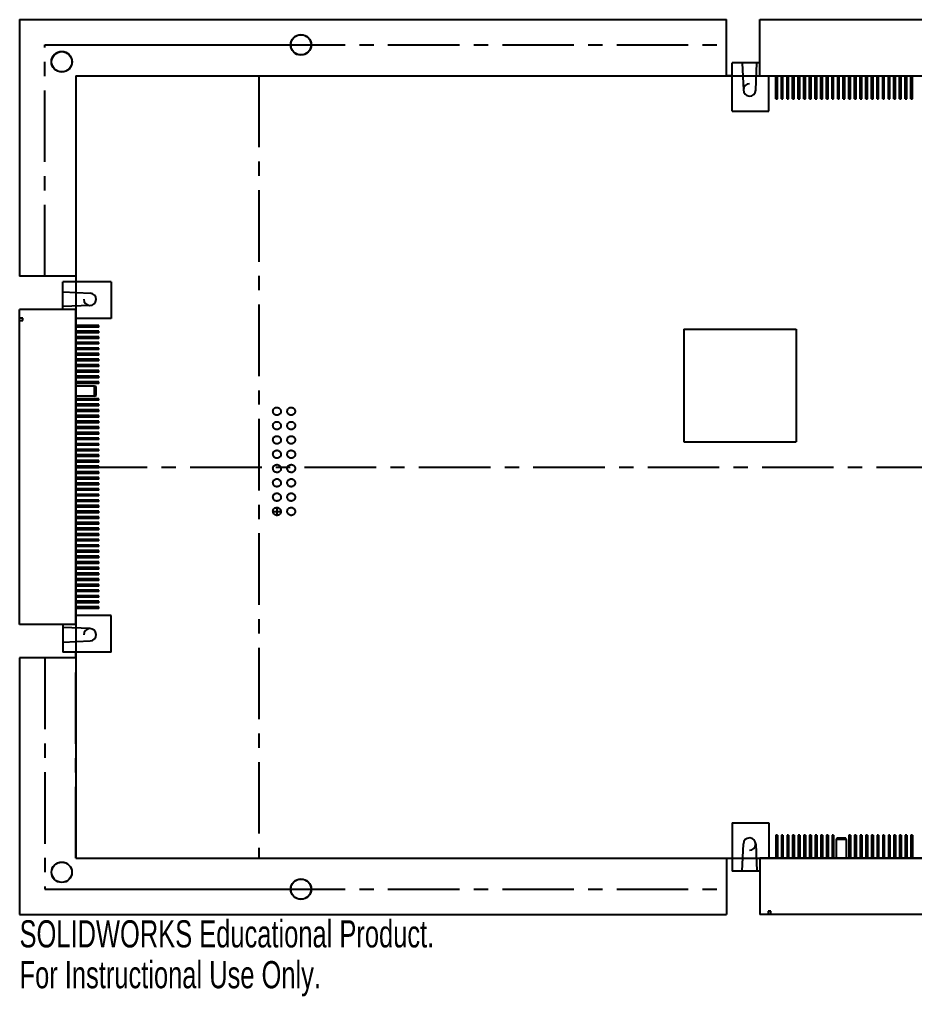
# Model space of a CAD drawing. Header units: millimetres. Extents: x 0 to 319, y -15 to 159.
# Drawn here: x 0 to 159, y -14.6 to 159 of the extents above; entities that cross this region are included whole.
import ezdxf

# ---------------------------------------------------------------- set-up
doc = ezdxf.new("R2010")
doc.units = ezdxf.units.MM
doc.header["$PDSIZE"] = -1
doc.linetypes.add('CENTERX2', pattern=[20.32, 12.7, -2.54, 2.54, -2.54])
doc.styles.add('SLDTEXTSTYLE0', font='TXT', dxfattribs={"width": 0.7})

msp = doc.modelspace()

# ---------------------------------------------------------------- linework, layer by layer
at = {"color": 7, "linetype": 'Continuous', "lineweight": 25}
for p, q in [((0, 159), (0, 113.4)), ((0, 159), (125.6, 159)), ((125.6, 149), (125.6, 159)), ((131.5, 149), (131.5, 159)), ((131.5, 159), (187.5, 159)), ((126.6, 142.7), (126.6, 151.3)), ((131.5, 151.3), (126.6, 151.3)), ((128.39, 151.3), (128.6, 146.45)), ((130.8, 146.45), (131.01, 151.3)), ((126.6, 149), (125.6, 149)), ((131.5, 149), (187.5, 149)), ((133.1, 142.7), (133.1, 149)), ((134.36, 144.9), (134.36, 149)), ((134.64, 144.9), (134.64, 149)), ((135.36, 144.9), (135.36, 149)), ((135.64, 144.9), (135.64, 149)), ((136.36, 144.9), (136.36, 149)), ((136.64, 144.9), (136.64, 149)), ((137.36, 144.9), (137.36, 149)), ((137.64, 144.9), (137.64, 149)), ((138.36, 144.9), (138.36, 149)), ((138.64, 144.9), (138.64, 149)), ((139.36, 144.9), (139.36, 149)), ((139.64, 144.9), (139.64, 149)), ((140.36, 144.9), (140.36, 149)), ((140.64, 144.9), (140.64, 149)), ((141.36, 144.9), (141.36, 149)), ((141.64, 144.9), (141.64, 149)), ((142.36, 144.9), (142.36, 149)), ((142.64, 144.9), (142.64, 149)), ((143.36, 144.9), (143.36, 149)), ((143.64, 144.9), (143.64, 149)), ((144.36, 144.9), (144.36, 149)), ((144.64, 144.9), (144.64, 149)), ((145.36, 144.9), (145.36, 149)), ((145.64, 144.9), (145.64, 149)), ((146.36, 144.9), (146.36, 149)), ((146.64, 144.9), (146.64, 149)), ((147.36, 144.9), (147.36, 149)), ((147.64, 144.9), (147.64, 149)), ((148.36, 144.9), (148.36, 149)), ((148.64, 144.9), (148.64, 149)), ((149.36, 144.9), (149.36, 149)), ((149.64, 144.9), (149.64, 149)), ((150.36, 144.9), (150.36, 149)), ((150.64, 144.9), (150.64, 149)), ((151.36, 144.9), (151.36, 149)), ((151.64, 144.9), (151.64, 149)), ((152.36, 144.9), (152.36, 149)), ((152.64, 144.9), (152.64, 149)), ((153.36, 144.9), (153.36, 149)), ((153.64, 144.9), (153.64, 149)), ((154.36, 144.9), (154.36, 149)), ((154.64, 144.9), (154.64, 149)), ((155.36, 144.9), (155.36, 149)), ((155.64, 144.9), (155.64, 149)), ((156.36, 144.9), (156.36, 149)), ((156.64, 144.9), (156.64, 149)), ((157.36, 144.9), (157.36, 149)), ((157.64, 144.9), (157.64, 149)), ((158.36, 144.9), (158.36, 149)), ((158.64, 144.9), (158.64, 149)), ((134.36, 146.4), (134.64, 146.4)), ((135.36, 146.4), (135.64, 146.4)), ((136.36, 146.4), (136.64, 146.4)), ((137.36, 146.4), (137.64, 146.4)), ((138.36, 146.4), (138.64, 146.4)), ((139.36, 146.4), (139.64, 146.4)), ((140.36, 146.4), (140.64, 146.4)), ((141.36, 146.4), (141.64, 146.4)), ((142.36, 146.4), (142.64, 146.4)), ((143.36, 146.4), (143.64, 146.4)), ((144.36, 146.4), (144.64, 146.4)), ((145.36, 146.4), (145.64, 146.4)), ((146.36, 146.4), (146.64, 146.4)), ((147.36, 146.4), (147.64, 146.4)), ((148.36, 146.4), (148.64, 146.4)), ((149.36, 146.4), (149.64, 146.4)), ((150.36, 146.4), (150.64, 146.4)), ((151.36, 146.4), (151.64, 146.4)), ((152.36, 146.4), (152.64, 146.4)), ((153.36, 146.4), (153.64, 146.4)), ((154.36, 146.4), (154.64, 146.4)), ((155.36, 146.4), (155.64, 146.4)), ((156.36, 146.4), (156.64, 146.4)), ((157.36, 146.4), (157.64, 146.4)), ((158.36, 146.4), (158.64, 146.4)), ((134.36, 145.46), (134.64, 145.46)), ((134.36, 145.03), (134.64, 145.03)), ((134.36, 144.9), (134.64, 144.9)), ((135.36, 145.46), (135.64, 145.46)), ((135.36, 145.03), (135.64, 145.03)), ((135.36, 144.9), (135.64, 144.9)), ((136.36, 145.46), (136.64, 145.46)), ((136.36, 145.03), (136.64, 145.03)), ((136.36, 144.9), (136.64, 144.9)), ((137.36, 145.46), (137.64, 145.46)), ((137.36, 145.03), (137.64, 145.03)), ((137.36, 144.9), (137.64, 144.9)), ((138.36, 145.46), (138.64, 145.46)), ((138.36, 145.03), (138.64, 145.03)), ((138.36, 144.9), (138.64, 144.9)), ((139.36, 145.46), (139.64, 145.46)), ((139.36, 145.03), (139.64, 145.03)), ((139.36, 144.9), (139.64, 144.9)), ((140.36, 145.46), (140.64, 145.46)), ((140.36, 145.03), (140.64, 145.03)), ((140.36, 144.9), (140.64, 144.9)), ((141.36, 145.46), (141.64, 145.46)), ((141.36, 145.03), (141.64, 145.03)), ((141.36, 144.9), (141.64, 144.9)), ((142.36, 145.46), (142.64, 145.46)), ((142.36, 145.03), (142.64, 145.03)), ((142.36, 144.9), (142.64, 144.9)), ((143.36, 145.46), (143.64, 145.46)), ((143.36, 145.03), (143.64, 145.03)), ((143.36, 144.9), (143.64, 144.9)), ((144.36, 145.46), (144.64, 145.46)), ((144.36, 145.03), (144.64, 145.03)), ((144.36, 144.9), (144.64, 144.9)), ((145.36, 145.46), (145.64, 145.46)), ((145.36, 145.03), (145.64, 145.03)), ((145.36, 144.9), (145.64, 144.9)), ((146.36, 145.46), (146.64, 145.46)), ((146.36, 145.03), (146.64, 145.03)), ((146.36, 144.9), (146.64, 144.9)), ((147.36, 145.46), (147.64, 145.46)), ((147.36, 145.03), (147.64, 145.03)), ((147.36, 144.9), (147.64, 144.9)), ((148.36, 145.46), (148.64, 145.46)), ((148.36, 145.03), (148.64, 145.03)), ((148.36, 144.9), (148.64, 144.9)), ((149.36, 145.46), (149.64, 145.46)), ((149.36, 145.03), (149.64, 145.03)), ((149.36, 144.9), (149.64, 144.9)), ((150.36, 145.46), (150.64, 145.46)), ((150.36, 145.03), (150.64, 145.03)), ((150.36, 144.9), (150.64, 144.9)), ((151.36, 145.46), (151.64, 145.46)), ((151.36, 145.03), (151.64, 145.03)), ((151.36, 144.9), (151.64, 144.9)), ((152.36, 145.46), (152.64, 145.46)), ((152.36, 145.03), (152.64, 145.03)), ((152.36, 144.9), (152.64, 144.9)), ((153.36, 145.46), (153.64, 145.46)), ((153.36, 145.03), (153.64, 145.03)), ((153.36, 144.9), (153.64, 144.9)), ((154.36, 145.46), (154.64, 145.46)), ((154.36, 145.03), (154.64, 145.03)), ((154.36, 144.9), (154.64, 144.9)), ((155.36, 145.46), (155.64, 145.46)), ((155.36, 145.03), (155.64, 145.03)), ((155.36, 144.9), (155.64, 144.9)), ((156.36, 145.46), (156.64, 145.46)), ((156.36, 145.03), (156.64, 145.03)), ((156.36, 144.9), (156.64, 144.9)), ((157.36, 145.46), (157.64, 145.46)), ((157.36, 145.03), (157.64, 145.03)), ((157.36, 144.9), (157.64, 144.9)), ((158.36, 145.46), (158.64, 145.46)), ((158.36, 145.03), (158.64, 145.03)), ((158.36, 144.9), (158.64, 144.9)), ((126.6, 142.7), (133.1, 142.7)), ((10, 113.4), (0, 113.4)), ((10, 113.4), (10, 112.4)), ((16.3, 112.4), (7.7, 112.4)), ((7.7, 107.5), (7.7, 112.4)), ((16.3, 112.4), (16.3, 105.9)), ((7.7, 110.61), (12.55, 110.4)), ((12.55, 108.2), (7.7, 107.99)), ((10, 107.5), (0, 107.5)), ((0, 51.5), (0, 107.5)), ((0.6, 105.97), (0, 105.97)), ((0.6, 105.52), (0.6, 105.97)), ((10, 51.5), (10, 107.5)), ((16.3, 105.9), (10, 105.9)), ((0, 105.52), (0.6, 105.52)), ((14.1, 104.64), (10, 104.64)), ((14.1, 104.36), (10, 104.36)), ((12.6, 104.36), (12.6, 104.64)), ((13.54, 104.36), (13.54, 104.64)), ((13.97, 104.36), (13.97, 104.64)), ((14.1, 104.36), (14.1, 104.64)), ((14.1, 103.64), (10, 103.64)), ((14.1, 103.36), (10, 103.36)), ((14.1, 102.64), (10, 102.64)), ((12.6, 103.36), (12.6, 103.64)), ((12.6, 102.36), (12.6, 102.64)), ((13.54, 103.36), (13.54, 103.64)), ((13.54, 102.36), (13.54, 102.64)), ((13.97, 103.36), (13.97, 103.64)), ((13.97, 102.36), (13.97, 102.64)), ((14.1, 103.36), (14.1, 103.64)), ((14.1, 102.36), (14.1, 102.64)), ((118, 104), (138, 104)), ((118, 104), (118, 84)), ((138, 104), (138, 84)), ((14.1, 102.36), (10, 102.36)), ((14.1, 101.64), (10, 101.64)), ((14.1, 101.36), (10, 101.36)), ((12.6, 101.36), (12.6, 101.64)), ((13.54, 101.36), (13.54, 101.64)), ((13.97, 101.36), (13.97, 101.64)), ((14.1, 101.36), (14.1, 101.64)), ((14.1, 100.64), (10, 100.64)), ((14.1, 100.36), (10, 100.36)), ((14.1, 99.64), (10, 99.64)), ((14.1, 99.36), (10, 99.36)), ((12.6, 100.36), (12.6, 100.64)), ((12.6, 99.36), (12.6, 99.64)), ((13.54, 100.36), (13.54, 100.64)), ((13.54, 99.36), (13.54, 99.64)), ((13.97, 100.36), (13.97, 100.64)), ((13.97, 99.36), (13.97, 99.64)), ((14.1, 100.36), (14.1, 100.64)), ((14.1, 99.36), (14.1, 99.64)), ((14.1, 98.64), (10, 98.64)), ((14.1, 98.36), (10, 98.36)), ((14.1, 97.64), (10, 97.64)), ((14.1, 97.36), (10, 97.36)), ((12.6, 98.36), (12.6, 98.64)), ((12.6, 97.36), (12.6, 97.64)), ((13.54, 98.36), (13.54, 98.64)), ((13.54, 97.36), (13.54, 97.64)), ((13.97, 98.36), (13.97, 98.64)), ((13.97, 97.36), (13.97, 97.64)), ((14.1, 98.36), (14.1, 98.64)), ((14.1, 97.36), (14.1, 97.64)), ((14.1, 96.64), (10, 96.64)), ((14.1, 96.36), (10, 96.36)), ((14.1, 95.64), (10, 95.64)), ((12.6, 96.36), (12.6, 96.64)), ((12.6, 95.36), (12.6, 95.64)), ((13.54, 96.36), (13.54, 96.64)), ((13.54, 95.36), (13.54, 95.64)), ((13.97, 96.36), (13.97, 96.64)), ((13.97, 95.36), (13.97, 95.64)), ((14.1, 96.36), (14.1, 96.64)), ((14.1, 95.36), (14.1, 95.64)), ((14.1, 95.36), (10, 95.36)), ((14.1, 94.64), (10, 94.64)), ((14.1, 94.36), (10, 94.36)), ((13.3, 93.89), (10, 93.89)), ((12.6, 94.36), (12.6, 94.64)), ((13.3, 92.11), (13.3, 93.89)), ((13.59, 93.78), (13.3, 93.89)), ((13.54, 94.36), (13.54, 94.64)), ((13.59, 92.22), (13.59, 93.78)), ((13.97, 94.36), (13.97, 94.64)), ((14.1, 94.36), (14.1, 94.64)), ((13.3, 92.11), (10, 92.11)), ((13.3, 92.11), (13.59, 92.22)), ((14.1, 91.64), (10, 91.64)), ((14.1, 91.36), (10, 91.36)), ((14.1, 90.64), (10, 90.64)), ((14.1, 90.36), (10, 90.36)), ((12.6, 91.36), (12.6, 91.64)), ((12.6, 90.36), (12.6, 90.64)), ((13.54, 91.36), (13.54, 91.64)), ((13.54, 90.36), (13.54, 90.64)), ((13.97, 91.36), (13.97, 91.64)), ((13.97, 90.36), (13.97, 90.64)), ((14.1, 91.36), (14.1, 91.64)), ((14.1, 90.36), (14.1, 90.64)), ((14.1, 89.64), (10, 89.64)), ((14.1, 89.36), (10, 89.36)), ((14.1, 88.64), (10, 88.64)), ((12.6, 89.36), (12.6, 89.64)), ((12.6, 88.36), (12.6, 88.64)), ((13.54, 89.36), (13.54, 89.64)), ((13.54, 88.36), (13.54, 88.64)), ((13.97, 89.36), (13.97, 89.64)), ((13.97, 88.36), (13.97, 88.64)), ((14.1, 89.36), (14.1, 89.64)), ((14.1, 88.36), (14.1, 88.64)), ((14.1, 88.36), (10, 88.36)), ((14.1, 87.64), (10, 87.64)), ((14.1, 87.36), (10, 87.36)), ((12.6, 87.36), (12.6, 87.64)), ((13.54, 87.36), (13.54, 87.64)), ((13.97, 87.36), (13.97, 87.64)), ((14.1, 87.36), (14.1, 87.64)), ((14.1, 86.64), (10, 86.64)), ((14.1, 86.36), (10, 86.36)), ((14.1, 85.64), (10, 85.64)), ((14.1, 85.36), (10, 85.36)), ((12.6, 86.36), (12.6, 86.64)), ((12.6, 85.36), (12.6, 85.64)), ((13.54, 86.36), (13.54, 86.64)), ((13.54, 85.36), (13.54, 85.64)), ((13.97, 86.36), (13.97, 86.64)), ((13.97, 85.36), (13.97, 85.64)), ((14.1, 86.36), (14.1, 86.64)), ((14.1, 85.36), (14.1, 85.64)), ((14.1, 84.64), (10, 84.64)), ((14.1, 84.36), (10, 84.36)), ((14.1, 83.64), (10, 83.64)), ((14.1, 83.36), (10, 83.36)), ((12.6, 84.36), (12.6, 84.64)), ((12.6, 83.36), (12.6, 83.64)), ((13.54, 84.36), (13.54, 84.64)), ((13.54, 83.36), (13.54, 83.64)), ((13.97, 84.36), (13.97, 84.64)), ((13.97, 83.36), (13.97, 83.64)), ((14.1, 84.36), (14.1, 84.64)), ((14.1, 83.36), (14.1, 83.64)), ((118, 84), (138, 84)), ((14.1, 82.64), (10, 82.64)), ((14.1, 82.36), (10, 82.36)), ((14.1, 81.64), (10, 81.64)), ((12.6, 82.36), (12.6, 82.64)), ((12.6, 81.36), (12.6, 81.64)), ((13.54, 82.36), (13.54, 82.64)), ((13.54, 81.36), (13.54, 81.64)), ((13.97, 82.36), (13.97, 82.64)), ((13.97, 81.36), (13.97, 81.64)), ((14.1, 82.36), (14.1, 82.64)), ((14.1, 81.36), (14.1, 81.64)), ((14.1, 81.36), (10, 81.36)), ((14.1, 80.64), (10, 80.64)), ((14.1, 80.36), (10, 80.36)), ((12.6, 80.36), (12.6, 80.64)), ((13.54, 80.36), (13.54, 80.64)), ((13.97, 80.36), (13.97, 80.64)), ((14.1, 80.36), (14.1, 80.64)), ((14.1, 79.64), (10, 79.64)), ((14.1, 79.36), (10, 79.36)), ((14.1, 78.64), (10, 78.64)), ((14.1, 78.36), (10, 78.36)), ((12.6, 79.36), (12.6, 79.64)), ((12.6, 78.36), (12.6, 78.64)), ((13.54, 79.36), (13.54, 79.64)), ((13.54, 78.36), (13.54, 78.64)), ((13.97, 79.36), (13.97, 79.64)), ((13.97, 78.36), (13.97, 78.64)), ((14.1, 79.36), (14.1, 79.64)), ((14.1, 78.36), (14.1, 78.64)), ((14.1, 77.64), (10, 77.64)), ((14.1, 77.36), (10, 77.36)), ((14.1, 76.64), (10, 76.64)), ((12.6, 77.36), (12.6, 77.64)), ((12.6, 76.36), (12.6, 76.64)), ((13.54, 77.36), (13.54, 77.64)), ((13.54, 76.36), (13.54, 76.64)), ((13.97, 77.36), (13.97, 77.64)), ((13.97, 76.36), (13.97, 76.64)), ((14.1, 77.36), (14.1, 77.64)), ((14.1, 76.36), (14.1, 76.64)), ((14.1, 76.36), (10, 76.36)), ((14.1, 75.64), (10, 75.64)), ((14.1, 75.36), (10, 75.36)), ((14.1, 74.64), (10, 74.64)), ((12.6, 75.36), (12.6, 75.64)), ((12.6, 74.36), (12.6, 74.64)), ((13.54, 75.36), (13.54, 75.64)), ((13.54, 74.36), (13.54, 74.64)), ((13.97, 75.36), (13.97, 75.64)), ((13.97, 74.36), (13.97, 74.64)), ((14.1, 75.36), (14.1, 75.64)), ((14.1, 74.36), (14.1, 74.64)), ((14.1, 74.36), (10, 74.36)), ((14.1, 73.64), (10, 73.64)), ((14.1, 73.36), (10, 73.36)), ((12.6, 73.36), (12.6, 73.64)), ((13.54, 73.36), (13.54, 73.64)), ((13.97, 73.36), (13.97, 73.64)), ((14.1, 73.36), (14.1, 73.64)), ((14.1, 72.64), (10, 72.64)), ((14.1, 72.36), (10, 72.36)), ((14.1, 71.64), (10, 71.64)), ((14.1, 71.36), (10, 71.36)), ((12.6, 72.36), (12.6, 72.64)), ((12.6, 71.36), (12.6, 71.64)), ((13.54, 72.36), (13.54, 72.64)), ((13.54, 71.36), (13.54, 71.64)), ((13.97, 72.36), (13.97, 72.64)), ((13.97, 71.36), (13.97, 71.64)), ((14.1, 72.36), (14.1, 72.64)), ((14.1, 71.36), (14.1, 71.64)), ((14.1, 70.64), (10, 70.64)), ((14.1, 70.36), (10, 70.36)), ((14.1, 69.64), (10, 69.64)), ((12.6, 70.36), (12.6, 70.64)), ((12.6, 69.36), (12.6, 69.64)), ((13.54, 70.36), (13.54, 70.64)), ((13.54, 69.36), (13.54, 69.64)), ((13.97, 70.36), (13.97, 70.64)), ((13.97, 69.36), (13.97, 69.64)), ((14.1, 70.36), (14.1, 70.64)), ((14.1, 69.36), (14.1, 69.64)), ((14.1, 69.36), (10, 69.36)), ((14.1, 68.64), (10, 68.64)), ((14.1, 68.36), (10, 68.36)), ((12.6, 68.36), (12.6, 68.64)), ((13.54, 68.36), (13.54, 68.64)), ((13.97, 68.36), (13.97, 68.64)), ((14.1, 68.36), (14.1, 68.64)), ((14.1, 67.64), (10, 67.64)), ((14.1, 67.36), (10, 67.36)), ((14.1, 66.64), (10, 66.64)), ((14.1, 66.36), (10, 66.36)), ((12.6, 67.36), (12.6, 67.64)), ((12.6, 66.36), (12.6, 66.64)), ((13.54, 67.36), (13.54, 67.64)), ((13.54, 66.36), (13.54, 66.64)), ((13.97, 67.36), (13.97, 67.64)), ((13.97, 66.36), (13.97, 66.64)), ((14.1, 67.36), (14.1, 67.64)), ((14.1, 66.36), (14.1, 66.64)), ((14.1, 65.64), (10, 65.64)), ((14.1, 65.36), (10, 65.36)), ((14.1, 64.64), (10, 64.64)), ((14.1, 64.36), (10, 64.36)), ((12.6, 65.36), (12.6, 65.64)), ((12.6, 64.36), (12.6, 64.64)), ((13.54, 65.36), (13.54, 65.64)), ((13.54, 64.36), (13.54, 64.64)), ((13.97, 65.36), (13.97, 65.64)), ((13.97, 64.36), (13.97, 64.64)), ((14.1, 65.36), (14.1, 65.64)), ((14.1, 64.36), (14.1, 64.64)), ((14.1, 63.64), (10, 63.64)), ((14.1, 63.36), (10, 63.36)), ((14.1, 62.64), (10, 62.64)), ((12.6, 63.36), (12.6, 63.64)), ((12.6, 62.36), (12.6, 62.64)), ((13.54, 63.36), (13.54, 63.64)), ((13.54, 62.36), (13.54, 62.64)), ((13.97, 63.36), (13.97, 63.64)), ((13.97, 62.36), (13.97, 62.64)), ((14.1, 63.36), (14.1, 63.64)), ((14.1, 62.36), (14.1, 62.64)), ((14.1, 62.36), (10, 62.36)), ((14.1, 61.64), (10, 61.64)), ((14.1, 61.36), (10, 61.36)), ((12.6, 61.36), (12.6, 61.64)), ((13.54, 61.36), (13.54, 61.64)), ((13.97, 61.36), (13.97, 61.64)), ((14.1, 61.36), (14.1, 61.64)), ((14.1, 60.64), (10, 60.64)), ((14.1, 60.36), (10, 60.36)), ((14.1, 59.64), (10, 59.64)), ((14.1, 59.36), (10, 59.36)), ((12.6, 60.36), (12.6, 60.64)), ((12.6, 59.36), (12.6, 59.64)), ((13.54, 60.36), (13.54, 60.64)), ((13.54, 59.36), (13.54, 59.64)), ((13.97, 60.36), (13.97, 60.64)), ((13.97, 59.36), (13.97, 59.64)), ((14.1, 60.36), (14.1, 60.64)), ((14.1, 59.36), (14.1, 59.64)), ((14.1, 58.64), (10, 58.64)), ((14.1, 58.36), (10, 58.36)), ((14.1, 57.64), (10, 57.64)), ((14.1, 57.36), (10, 57.36)), ((12.6, 58.36), (12.6, 58.64)), ((12.6, 57.36), (12.6, 57.64)), ((13.54, 58.36), (13.54, 58.64)), ((13.54, 57.36), (13.54, 57.64)), ((13.97, 58.36), (13.97, 58.64)), ((13.97, 57.36), (13.97, 57.64)), ((14.1, 58.36), (14.1, 58.64)), ((14.1, 57.36), (14.1, 57.64)), ((14.1, 56.64), (10, 56.64)), ((14.1, 56.36), (10, 56.36)), ((14.1, 55.64), (10, 55.64)), ((12.6, 56.36), (12.6, 56.64)), ((12.6, 55.36), (12.6, 55.64)), ((13.54, 56.36), (13.54, 56.64)), ((13.54, 55.36), (13.54, 55.64)), ((13.97, 56.36), (13.97, 56.64)), ((13.97, 55.36), (13.97, 55.64)), ((14.1, 56.36), (14.1, 56.64)), ((14.1, 55.36), (14.1, 55.64)), ((14.1, 55.36), (10, 55.36)), ((14.1, 54.64), (10, 54.64)), ((14.1, 54.36), (10, 54.36)), ((12.6, 54.36), (12.6, 54.64)), ((13.54, 54.36), (13.54, 54.64)), ((13.97, 54.36), (13.97, 54.64)), ((14.1, 54.36), (14.1, 54.64)), ((16.3, 53.1), (10, 53.1)), ((16.3, 46.6), (16.3, 53.1)), ((10, 51.5), (0, 51.5)), ((7.7, 51.5), (7.7, 46.6)), ((12.55, 50.8), (7.7, 51.01)), ((7.7, 48.39), (12.55, 48.6)), ((0, 45.6), (0, 0)), ((10, 45.6), (0, 45.6)), ((16.3, 46.6), (7.7, 46.6)), ((10, 46.6), (10, 45.6)), ((126.6, 16.3), (126.6, 7.7)), ((126.6, 16.3), (133.1, 16.3)), ((133.1, 16.3), (133.1, 10)), ((134.64, 14.1), (134.36, 14.1)), ((134.36, 14.1), (134.36, 10)), ((134.64, 13.97), (134.36, 13.97)), ((134.64, 14.1), (134.64, 10)), ((135.64, 14.1), (135.36, 14.1)), ((135.36, 14.1), (135.36, 10)), ((135.64, 13.97), (135.36, 13.97)), ((135.64, 14.1), (135.64, 10)), ((136.36, 14.1), (136.36, 10)), ((136.64, 14.1), (136.36, 14.1)), ((136.64, 13.97), (136.36, 13.97)), ((136.64, 14.1), (136.64, 10)), ((137.64, 14.1), (137.36, 14.1)), ((137.36, 14.1), (137.36, 10)), ((137.64, 13.97), (137.36, 13.97)), ((137.64, 14.1), (137.64, 10)), ((138.36, 14.1), (138.36, 10)), ((138.64, 14.1), (138.36, 14.1)), ((138.64, 13.97), (138.36, 13.97)), ((138.64, 14.1), (138.64, 10)), ((139.64, 14.1), (139.36, 14.1)), ((139.36, 14.1), (139.36, 10)), ((139.64, 13.97), (139.36, 13.97)), ((139.64, 14.1), (139.64, 10)), ((140.64, 14.1), (140.36, 14.1)), ((140.36, 14.1), (140.36, 10)), ((140.64, 13.97), (140.36, 13.97)), ((140.64, 14.1), (140.64, 10)), ((141.64, 14.1), (141.36, 14.1)), ((141.36, 14.1), (141.36, 10)), ((141.64, 13.97), (141.36, 13.97)), ((141.64, 14.1), (141.64, 10)), ((142.64, 14.1), (142.36, 14.1)), ((142.36, 14.1), (142.36, 10)), ((142.64, 13.97), (142.36, 13.97)), ((142.64, 14.1), (142.64, 10)), ((143.36, 14.1), (143.36, 10)), ((143.64, 14.1), (143.36, 14.1)), ((143.64, 13.97), (143.36, 13.97)), ((143.64, 14.1), (143.64, 10)), ((144.64, 14.1), (144.36, 14.1)), ((144.36, 14.1), (144.36, 10)), ((144.64, 13.97), (144.36, 13.97)), ((144.64, 14.1), (144.64, 10)), ((147.36, 14.1), (147.36, 10)), ((147.64, 14.1), (147.36, 14.1)), ((147.64, 13.97), (147.36, 13.97)), ((147.64, 14.1), (147.64, 10)), ((148.36, 14.1), (148.36, 10)), ((148.64, 14.1), (148.36, 14.1)), ((148.64, 13.97), (148.36, 13.97)), ((148.64, 14.1), (148.64, 10)), ((149.64, 14.1), (149.36, 14.1)), ((149.36, 14.1), (149.36, 10)), ((149.64, 13.97), (149.36, 13.97)), ((149.64, 14.1), (149.64, 10)), ((150.36, 14.1), (150.36, 10)), ((150.64, 14.1), (150.36, 14.1)), ((150.64, 13.97), (150.36, 13.97)), ((150.64, 14.1), (150.64, 10)), ((151.36, 14.1), (151.36, 10)), ((151.64, 14.1), (151.36, 14.1)), ((151.64, 13.97), (151.36, 13.97)), ((151.64, 14.1), (151.64, 10)), ((152.64, 14.1), (152.36, 14.1)), ((152.36, 14.1), (152.36, 10)), ((152.64, 13.97), (152.36, 13.97)), ((152.64, 14.1), (152.64, 10)), ((153.64, 14.1), (153.36, 14.1)), ((153.36, 14.1), (153.36, 10)), ((153.64, 13.97), (153.36, 13.97)), ((153.64, 14.1), (153.64, 10)), ((154.36, 14.1), (154.36, 10)), ((154.64, 14.1), (154.36, 14.1)), ((154.64, 13.97), (154.36, 13.97)), ((154.64, 14.1), (154.64, 10)), ((155.64, 14.1), (155.36, 14.1)), ((155.36, 14.1), (155.36, 10)), ((155.64, 13.97), (155.36, 13.97)), ((155.64, 14.1), (155.64, 10)), ((156.36, 14.1), (156.36, 10)), ((156.64, 14.1), (156.36, 14.1)), ((156.64, 13.97), (156.36, 13.97)), ((156.64, 14.1), (156.64, 10)), ((157.64, 14.1), (157.36, 14.1)), ((157.36, 14.1), (157.36, 10)), ((157.64, 13.97), (157.36, 13.97)), ((157.64, 14.1), (157.64, 10)), ((158.36, 14.1), (158.36, 10)), ((158.64, 14.1), (158.36, 14.1)), ((158.64, 13.97), (158.36, 13.97)), ((158.64, 14.1), (158.64, 10)), ((128.39, 7.7), (128.6, 12.55)), ((130.8, 12.55), (131.01, 7.7)), ((134.64, 13.54), (134.36, 13.54)), ((134.64, 12.6), (134.36, 12.6)), ((135.64, 13.54), (135.36, 13.54)), ((135.64, 12.6), (135.36, 12.6)), ((136.64, 13.54), (136.36, 13.54)), ((136.64, 12.6), (136.36, 12.6)), ((137.64, 13.54), (137.36, 13.54)), ((137.64, 12.6), (137.36, 12.6)), ((138.64, 13.54), (138.36, 13.54)), ((138.64, 12.6), (138.36, 12.6)), ((139.64, 13.54), (139.36, 13.54)), ((139.64, 12.6), (139.36, 12.6)), ((140.64, 13.54), (140.36, 13.54)), ((140.64, 12.6), (140.36, 12.6)), ((141.64, 13.54), (141.36, 13.54)), ((141.64, 12.6), (141.36, 12.6)), ((142.64, 13.54), (142.36, 13.54)), ((142.64, 12.6), (142.36, 12.6)), ((143.64, 13.54), (143.36, 13.54)), ((143.64, 12.6), (143.36, 12.6)), ((144.64, 13.54), (144.36, 13.54)), ((144.64, 12.6), (144.36, 12.6)), ((145.22, 13.59), (145.11, 13.3)), ((146.89, 13.3), (145.11, 13.3)), ((145.11, 13.3), (145.11, 10)), ((146.78, 13.59), (145.22, 13.59)), ((146.89, 13.3), (146.78, 13.59)), ((146.89, 13.3), (146.89, 10)), ((147.64, 13.54), (147.36, 13.54)), ((147.64, 12.6), (147.36, 12.6)), ((148.64, 13.54), (148.36, 13.54)), ((148.64, 12.6), (148.36, 12.6)), ((149.64, 13.54), (149.36, 13.54)), ((149.64, 12.6), (149.36, 12.6)), ((150.64, 13.54), (150.36, 13.54)), ((150.64, 12.6), (150.36, 12.6)), ((151.64, 13.54), (151.36, 13.54)), ((151.64, 12.6), (151.36, 12.6)), ((152.64, 13.54), (152.36, 13.54)), ((152.64, 12.6), (152.36, 12.6)), ((153.64, 13.54), (153.36, 13.54)), ((153.64, 12.6), (153.36, 12.6)), ((154.64, 13.54), (154.36, 13.54)), ((154.64, 12.6), (154.36, 12.6)), ((155.64, 13.54), (155.36, 13.54)), ((155.64, 12.6), (155.36, 12.6)), ((156.64, 13.54), (156.36, 13.54)), ((156.64, 12.6), (156.36, 12.6)), ((157.64, 13.54), (157.36, 13.54)), ((157.64, 12.6), (157.36, 12.6)), ((158.64, 13.54), (158.36, 13.54)), ((158.64, 12.6), (158.36, 12.6)), ((125.6, 10), (126.6, 10)), ((125.6, 10), (125.6, 0)), ((131.5, 10), (131.5, 0)), ((187.5, 10), (131.5, 10)), ((131.5, 7.7), (126.6, 7.7)), ((0, 0), (125.6, 0)), ((187.5, 0), (131.5, 0)), ((133.49, 0.6), (133.03, 0.6)), ((133.03, 0.6), (133.03, 0)), ((133.49, 0), (133.49, 0.6))]:
    msp.add_line(p, q, dxfattribs=at)
at = {"color": 7, "linetype": 'Continuous'}
for p, q in [((4.5, 154.5), (50, 154.5)), ((10, 149), (309, 149)), ((10, 149), (10, 10)), ((45.03, 71.61), (46.43, 71.61)), ((45.73, 72.31), (45.73, 70.91)), ((10, 10), (309, 10)), ((4.5, 4.5), (50, 4.5))]:
    msp.add_line(p, q, dxfattribs=at)
at = {"color": 7, "linetype": 'CENTERX2'}
for p, q in [((4.5, 113.4), (4.5, 154.5)), ((4.5, 154.5), (125.6, 154.5)), ((10, 149), (10, 112.4)), ((10, 149), (126.6, 149)), ((42.5, 149), (42.5, 10)), ((42.5, 149), (42.5, 94.5)), ((10, 79.5), (42.5, 79.5)), ((10, 79.5), (309, 79.5)), ((4.5, 45.6), (4.5, 4.5)), ((10, 10), (10, 46.6)), ((10, 10), (126.6, 10)), ((4.5, 4.5), (125.6, 4.5))]:
    msp.add_line(p, q, dxfattribs=at)
at = {"color": 7, "linetype": 'Continuous', "lineweight": 25}
for centre, radius in [((50, 154.5), 1.83), ((50, 154.5), 1.8), ((7.5, 151.5), 1.83), ((7.5, 151.5), 1.8), ((7.5, 7.5), 1.82), ((7.5, 7.5), 1.8), ((50, 4.5), 1.83), ((50, 4.5), 1.8)]:
    msp.add_circle(centre, radius, dxfattribs=at)
for centre, start, end in [((129.7, 146.5), 90, 357.5), ((12.5, 109.3), 180, 87.5), ((12.5, 49.7), 272.5, 180), ((129.7, 12.5), 270, 177.5)]:
    msp.add_arc(centre, 1.1, start, end, dxfattribs=at)
for points, knots in [([(45.73, 90.09), (45.65, 90.08), (45.49, 90.07), (45.28, 89.95), (45.13, 89.77), (45.03, 89.55), (45.02, 89.31), (45.09, 89.08), (45.23, 88.88), (45.42, 88.75), (45.66, 88.68), (45.89, 88.7), (46.11, 88.79), (46.29, 88.95), (46.41, 89.16), (46.44, 89.4), (46.4, 89.63), (46.28, 89.84), (46.1, 90), (45.91, 90.08), (45.78, 90.09), (45.73, 90.09)], [0, 0, 0, 0, 0.053689, 0.107377, 0.161066, 0.214755, 0.268444, 0.322132, 0.375821, 0.42951, 0.483199, 0.536887, 0.590576, 0.644265, 0.697953, 0.751642, 0.805331, 0.85902, 0.912708, 0.966397, 1, 1, 1, 1]), ([(48.27, 90.09), (48.19, 90.08), (48.03, 90.07), (47.82, 89.95), (47.67, 89.77), (47.57, 89.55), (47.56, 89.31), (47.63, 89.08), (47.77, 88.88), (47.96, 88.75), (48.2, 88.68), (48.43, 88.7), (48.65, 88.79), (48.83, 88.95), (48.95, 89.16), (48.98, 89.4), (48.94, 89.63), (48.82, 89.84), (48.64, 90), (48.45, 90.08), (48.32, 90.09), (48.27, 90.09)], [0, 0, 0, 0, 0.053689, 0.107377, 0.161066, 0.214755, 0.268444, 0.322132, 0.375821, 0.42951, 0.483199, 0.536887, 0.590576, 0.644265, 0.697953, 0.751642, 0.805331, 0.85902, 0.912708, 0.966397, 1, 1, 1, 1]), ([(45.73, 87.55), (45.65, 87.54), (45.49, 87.53), (45.28, 87.41), (45.13, 87.23), (45.03, 87.01), (45.02, 86.77), (45.09, 86.54), (45.23, 86.34), (45.42, 86.21), (45.66, 86.14), (45.89, 86.16), (46.11, 86.25), (46.29, 86.41), (46.41, 86.62), (46.44, 86.86), (46.4, 87.09), (46.28, 87.3), (46.1, 87.46), (45.91, 87.54), (45.78, 87.55), (45.73, 87.55)], [0, 0, 0, 0, 0.053689, 0.107377, 0.161066, 0.214755, 0.268444, 0.322132, 0.375821, 0.42951, 0.483199, 0.536887, 0.590576, 0.644265, 0.697953, 0.751642, 0.805331, 0.85902, 0.912708, 0.966397, 1, 1, 1, 1]), ([(48.27, 87.55), (48.19, 87.54), (48.03, 87.53), (47.82, 87.41), (47.67, 87.23), (47.57, 87.01), (47.56, 86.77), (47.63, 86.54), (47.77, 86.34), (47.96, 86.21), (48.2, 86.14), (48.43, 86.16), (48.65, 86.25), (48.83, 86.41), (48.95, 86.62), (48.98, 86.86), (48.94, 87.09), (48.82, 87.3), (48.64, 87.46), (48.45, 87.54), (48.32, 87.55), (48.27, 87.55)], [0, 0, 0, 0, 0.053689, 0.107377, 0.161066, 0.214755, 0.268444, 0.322132, 0.375821, 0.42951, 0.483199, 0.536887, 0.590576, 0.644265, 0.697953, 0.751642, 0.805331, 0.85902, 0.912708, 0.966397, 1, 1, 1, 1]), ([(45.73, 85.01), (45.65, 85), (45.49, 84.99), (45.28, 84.87), (45.13, 84.69), (45.03, 84.47), (45.02, 84.23), (45.09, 84), (45.23, 83.8), (45.42, 83.67), (45.66, 83.6), (45.89, 83.62), (46.11, 83.71), (46.29, 83.87), (46.41, 84.08), (46.44, 84.32), (46.4, 84.55), (46.28, 84.76), (46.1, 84.92), (45.91, 85), (45.78, 85.01), (45.73, 85.01)], [0, 0, 0, 0, 0.053689, 0.107377, 0.161066, 0.214755, 0.268444, 0.322132, 0.375821, 0.42951, 0.483199, 0.536887, 0.590576, 0.644265, 0.697953, 0.751642, 0.805331, 0.85902, 0.912708, 0.966397, 1, 1, 1, 1]), ([(48.27, 85.01), (48.19, 85), (48.03, 84.99), (47.82, 84.87), (47.67, 84.69), (47.57, 84.47), (47.56, 84.23), (47.63, 84), (47.77, 83.8), (47.96, 83.67), (48.2, 83.6), (48.43, 83.62), (48.65, 83.71), (48.83, 83.87), (48.95, 84.08), (48.98, 84.32), (48.94, 84.55), (48.82, 84.76), (48.64, 84.92), (48.45, 85), (48.32, 85.01), (48.27, 85.01)], [0, 0, 0, 0, 0.053689, 0.107377, 0.161066, 0.214755, 0.268444, 0.322132, 0.375821, 0.42951, 0.483199, 0.536887, 0.590576, 0.644265, 0.697953, 0.751642, 0.805331, 0.85902, 0.912708, 0.966397, 1, 1, 1, 1]), ([(45.73, 82.47), (45.65, 82.46), (45.49, 82.45), (45.28, 82.33), (45.13, 82.15), (45.03, 81.93), (45.02, 81.69), (45.09, 81.46), (45.23, 81.26), (45.42, 81.13), (45.66, 81.06), (45.89, 81.08), (46.11, 81.17), (46.29, 81.33), (46.41, 81.54), (46.44, 81.78), (46.4, 82.01), (46.28, 82.22), (46.1, 82.38), (45.91, 82.46), (45.78, 82.47), (45.73, 82.47)], [0, 0, 0, 0, 0.053689, 0.107377, 0.161066, 0.214755, 0.268444, 0.322132, 0.375821, 0.42951, 0.483199, 0.536887, 0.590576, 0.644265, 0.697953, 0.751642, 0.805331, 0.85902, 0.912708, 0.966397, 1, 1, 1, 1]), ([(48.27, 82.47), (48.26, 82.47), (48.21, 82.47), (48.09, 82.45), (47.9, 82.38), (47.72, 82.22), (47.6, 82.02), (47.56, 81.78), (47.59, 81.54), (47.71, 81.33), (47.88, 81.17), (48.1, 81.08), (48.34, 81.06), (48.57, 81.12), (48.77, 81.26), (48.91, 81.46), (48.98, 81.69), (48.97, 81.92), (48.88, 82.15), (48.72, 82.32), (48.51, 82.45), (48.35, 82.46), (48.27, 82.47)], [0, 0, 0, 0, 0.006617, 0.033172, 0.086859, 0.140546, 0.194234, 0.247921, 0.301609, 0.355296, 0.408983, 0.462671, 0.516358, 0.570046, 0.623733, 0.67742, 0.731108, 0.784795, 0.838483, 0.89217, 0.945858, 1, 1, 1, 1]), ([(45.73, 79.93), (45.65, 79.92), (45.49, 79.91), (45.28, 79.79), (45.13, 79.61), (45.03, 79.39), (45.02, 79.15), (45.09, 78.92), (45.23, 78.72), (45.42, 78.59), (45.66, 78.52), (45.89, 78.54), (46.11, 78.63), (46.29, 78.79), (46.41, 79), (46.44, 79.24), (46.4, 79.47), (46.28, 79.68), (46.1, 79.84), (45.91, 79.92), (45.78, 79.93), (45.73, 79.93)], [0, 0, 0, 0, 0.053689, 0.107377, 0.161066, 0.214755, 0.268444, 0.322132, 0.375821, 0.42951, 0.483199, 0.536887, 0.590576, 0.644265, 0.697953, 0.751642, 0.805331, 0.85902, 0.912708, 0.966397, 1, 1, 1, 1]), ([(48.27, 79.93), (48.19, 79.92), (48.03, 79.91), (47.82, 79.79), (47.67, 79.61), (47.57, 79.39), (47.56, 79.15), (47.63, 78.92), (47.77, 78.72), (47.96, 78.59), (48.2, 78.52), (48.43, 78.54), (48.65, 78.63), (48.83, 78.79), (48.95, 79), (48.98, 79.24), (48.94, 79.47), (48.82, 79.68), (48.64, 79.84), (48.45, 79.92), (48.32, 79.93), (48.27, 79.93)], [0, 0, 0, 0, 0.0536887, 0.1073775, 0.1610662, 0.2147549, 0.2684436, 0.3221324, 0.3758211, 0.4295098, 0.4831985, 0.5368873, 0.590576, 0.6442647, 0.6979535, 0.7516422, 0.8053309, 0.8590196, 0.9127084, 0.9663971, 1, 1, 1, 1]), ([(45.73, 77.39), (45.65, 77.38), (45.49, 77.37), (45.28, 77.25), (45.13, 77.07), (45.03, 76.85), (45.02, 76.61), (45.09, 76.38), (45.23, 76.18), (45.42, 76.05), (45.66, 75.98), (45.89, 76), (46.11, 76.09), (46.29, 76.25), (46.41, 76.46), (46.44, 76.7), (46.4, 76.93), (46.28, 77.14), (46.1, 77.3), (45.91, 77.38), (45.78, 77.39), (45.73, 77.39)], [0, 0, 0, 0, 0.053689, 0.107377, 0.161066, 0.214755, 0.268444, 0.322132, 0.375821, 0.42951, 0.483199, 0.536887, 0.590576, 0.644265, 0.697953, 0.751642, 0.805331, 0.85902, 0.912708, 0.966397, 1, 1, 1, 1]), ([(48.27, 77.39), (48.19, 77.38), (48.03, 77.37), (47.82, 77.25), (47.67, 77.07), (47.57, 76.85), (47.56, 76.61), (47.63, 76.38), (47.77, 76.18), (47.96, 76.05), (48.2, 75.98), (48.43, 76), (48.65, 76.09), (48.83, 76.25), (48.95, 76.46), (48.98, 76.7), (48.94, 76.93), (48.82, 77.14), (48.64, 77.3), (48.45, 77.38), (48.32, 77.39), (48.27, 77.39)], [0, 0, 0, 0, 0.053689, 0.107377, 0.161066, 0.214755, 0.268444, 0.322132, 0.375821, 0.42951, 0.483199, 0.536887, 0.590576, 0.644265, 0.697953, 0.751642, 0.805331, 0.85902, 0.912708, 0.966397, 1, 1, 1, 1]), ([(45.73, 74.85), (45.65, 74.84), (45.49, 74.83), (45.28, 74.71), (45.13, 74.53), (45.03, 74.31), (45.02, 74.07), (45.09, 73.84), (45.23, 73.64), (45.42, 73.51), (45.66, 73.44), (45.89, 73.46), (46.11, 73.55), (46.29, 73.71), (46.41, 73.92), (46.44, 74.16), (46.4, 74.39), (46.28, 74.6), (46.1, 74.76), (45.91, 74.84), (45.78, 74.85), (45.73, 74.85)], [0, 0, 0, 0, 0.053689, 0.107377, 0.161066, 0.214755, 0.268444, 0.322132, 0.375821, 0.42951, 0.483199, 0.536887, 0.590576, 0.644265, 0.697953, 0.751642, 0.805331, 0.85902, 0.912708, 0.966397, 1, 1, 1, 1]), ([(48.27, 74.85), (48.19, 74.84), (48.03, 74.83), (47.82, 74.71), (47.67, 74.53), (47.57, 74.31), (47.56, 74.07), (47.63, 73.84), (47.77, 73.64), (47.96, 73.51), (48.2, 73.44), (48.43, 73.46), (48.65, 73.55), (48.83, 73.71), (48.95, 73.92), (48.98, 74.16), (48.94, 74.39), (48.82, 74.6), (48.64, 74.76), (48.45, 74.84), (48.32, 74.85), (48.27, 74.85)], [0, 0, 0, 0, 0.053689, 0.107377, 0.161066, 0.214755, 0.268444, 0.322132, 0.375821, 0.42951, 0.483199, 0.536887, 0.590576, 0.644265, 0.697953, 0.751642, 0.805331, 0.85902, 0.912708, 0.966397, 1, 1, 1, 1]), ([(45.73, 72.31), (45.65, 72.3), (45.49, 72.29), (45.28, 72.17), (45.13, 71.99), (45.03, 71.77), (45.02, 71.53), (45.09, 71.3), (45.23, 71.1), (45.42, 70.97), (45.66, 70.9), (45.89, 70.92), (46.11, 71.01), (46.29, 71.17), (46.41, 71.38), (46.44, 71.62), (46.4, 71.85), (46.28, 72.06), (46.1, 72.22), (45.91, 72.3), (45.78, 72.31), (45.73, 72.31)], [0, 0, 0, 0, 0.053689, 0.107377, 0.161066, 0.214755, 0.268444, 0.322132, 0.375821, 0.42951, 0.483199, 0.536887, 0.590576, 0.644265, 0.697953, 0.751642, 0.805331, 0.85902, 0.912708, 0.966397, 1, 1, 1, 1]), ([(48.27, 72.31), (48.19, 72.3), (48.03, 72.29), (47.82, 72.17), (47.67, 71.99), (47.57, 71.77), (47.56, 71.53), (47.63, 71.3), (47.77, 71.1), (47.96, 70.97), (48.2, 70.9), (48.43, 70.92), (48.65, 71.01), (48.83, 71.17), (48.95, 71.38), (48.98, 71.62), (48.94, 71.85), (48.82, 72.06), (48.64, 72.22), (48.45, 72.3), (48.32, 72.31), (48.27, 72.31)], [0, 0, 0, 0, 0.053689, 0.107377, 0.161066, 0.214755, 0.268444, 0.322132, 0.375821, 0.42951, 0.483199, 0.536887, 0.590576, 0.644265, 0.697953, 0.751642, 0.805331, 0.85902, 0.912708, 0.966397, 1, 1, 1, 1])]:
    msp.add_open_spline(points, degree=3, knots=knots, dxfattribs=at)
at = {"color": 7, "linetype": 'Continuous'}
msp.add_point((45.73, 71.61), dxfattribs=at)

# ---------------------------------------------------------------- texts
at = {"color": 7, "linetype": 'Continuous', "char_height": 4.8336, "attachment_point": 1, "style": 'SLDTEXTSTYLE0'}
for s, insert in [('SOLIDWORKS Educational Product.', (0, -1.02)), ('For Instructional Use Only.', (0, -8.27))]:
    msp.add_mtext(s, dxfattribs=dict(at, insert=insert))

doc.saveas('drawing.dxf')
